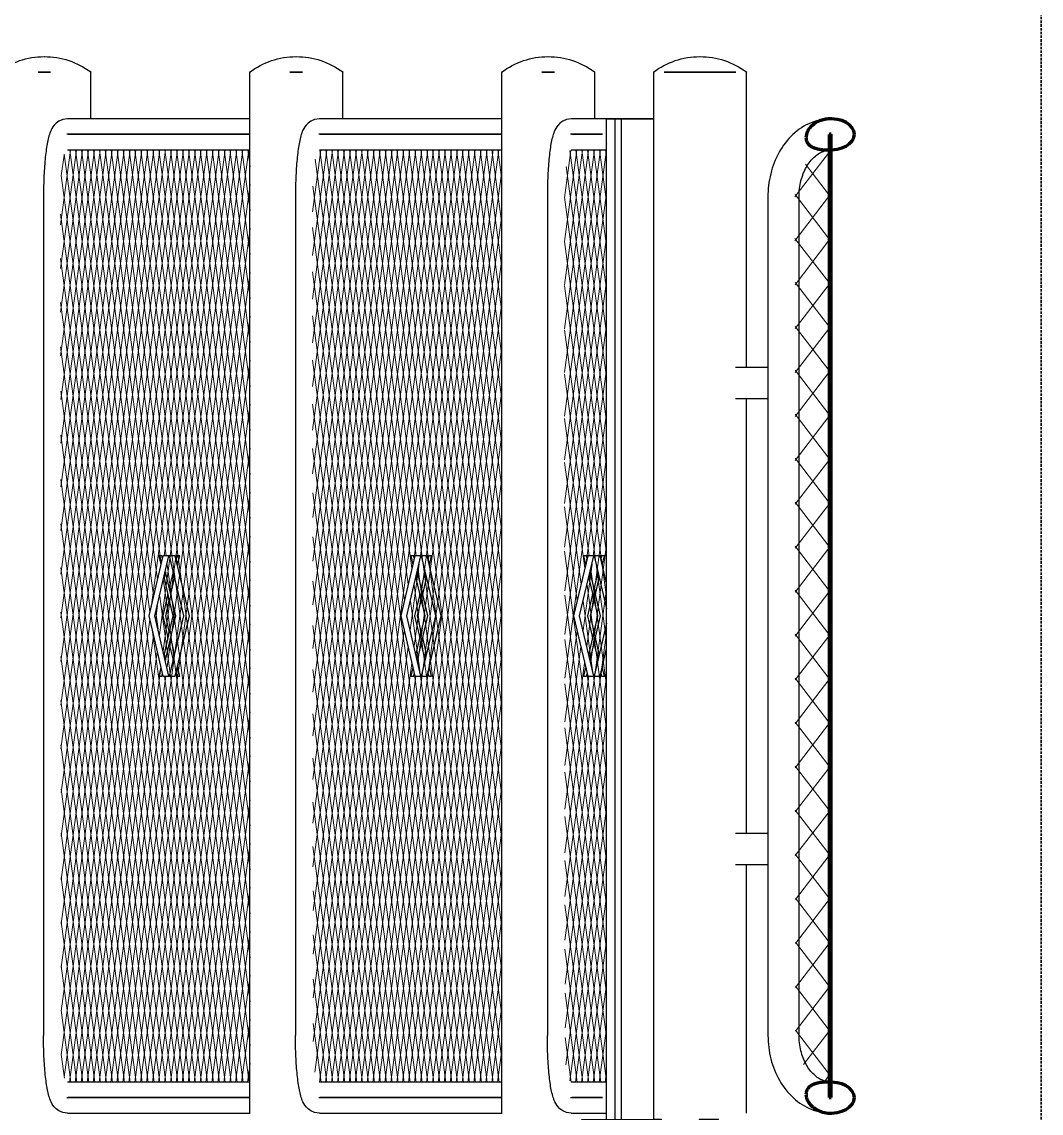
# Model space of a CAD drawing. Header units: millimetres. Extents: x -25371 to 2282244, y -90657 to 147824.
# Drawn here: x 2254110 to 2255750, y -3173 to -1417 of the extents above; entities that cross this region are included whole.
import ezdxf

# ---------------------------------------------------------------- set-up
doc = ezdxf.new("R2010")
doc.units = ezdxf.units.MM
doc.linetypes.add('DPA_Hidden 100', pattern=[6, 4, -2])
doc.layers.add('000 - EXISTING_BUILDING_MAIN_COLOR_251', color=7, linetype='Continuous')
for name, color, linetype, lineweight in [('A-DETL-HDLN', 7, 'DPA_Hidden 100', 35), ('A-GLAZ-CURT', 7, 'Continuous', 35), ('A-GLAZ-CWMG', 7, 'Continuous', 35)]:
    doc.layers.add(name, color=color, linetype=linetype, lineweight=lineweight)

# ---------------------------------------------------------------- blocks, each defined once
blk = doc.blocks.new('Rectangular Mullion - Mullion_H-Beam-5412692-VS01 - ELEVATION 1')
at = {"layer": '000 - EXISTING_BUILDING_MAIN_COLOR_251', "color": 7}
for p, q in [((41018.46424319009, 103000), (41031.97228306984, 103000)), ((41028.37258960036, 103000), (41018.46424319009, 103000)), ((41018.46424319009, 101389.9999999999), (41018.46424319009, 103000)), ((41034.45120754624, 103000), (41028.37258960036, 103000)), ((41031.97228306984, 103000), (41041.8806294801, 103000)), ((41031.97228306984, 103000), (41031.97228306984, 101389.9999999999)), ((41094.17857778593, 103000), (41034.45120754624, 103000)), ((41041.8806294801, 103000), (41035.80201153422, 103000)), ((41035.80201153422, 103000), (41094.17857778593, 103000)), ((41041.8806294801, 103000), (41041.8806294801, 101389.9999999999)), ((41018.46424319009, 101100), (41018.46424319009, 101379.9999999999)), ((41031.97228306984, 101379.9999999999), (41031.97228306984, 101100)), ((41041.8806294801, 101379.9999999999), (41041.8806294801, 101100)), ((41018.46424319009, 101000), (41028.37258960036, 101000)), ((41031.97228306984, 101000), (41018.46424319009, 101000)), ((41028.37258960036, 101000), (41034.45120754624, 101000)), ((41041.8806294801, 101000), (41031.97228306984, 101000)), ((41034.45120754624, 101000), (41113.71797882846, 101000)), ((41115.06878281644, 101000), (41035.80201153422, 101000)), ((41035.80201153422, 101000), (41041.8806294801, 101000)), ((41113.71797882846, 101000), (41107.63936088259, 101000)), ((41107.63936088259, 101000), (41117.54770729287, 101000)), ((41121.14740076233, 101000), (41115.06878281644, 101000)), ((41117.54770729287, 101000), (41131.05574717261, 101000)), ((41131.05574717261, 101000), (41121.14740076233, 101000))]:
    blk.add_line(p, q, dxfattribs=at)
blk = doc.blocks.new('DPA_CP_Fence Type D - Fence Post Left w MRTA Logo-5412694-VS01 - ELEVATION 1')
at = {"layer": '000 - EXISTING_BUILDING_MAIN_COLOR_251', "lineweight": 9}
h = blk.add_hatch(dxfattribs=at)
h.set_pattern_fill('FP_8', style=0, pattern_type=2)
h.set_pattern_definition([(82.307, (38694.13, 101400), (-4.776109695864754, 35.35557008694764), []), (97.69299999999998, (38694.13, 101400), (-4.776109695864759, -35.35557008694764), [])])
h.paths.add_polyline_path([(38529.3323164855, 101449.8683475025), (38824.10463977249, 101449.8683475025), (38824.10463977248, 102950.1316524977), (38528.62661025604, 102949.4656676418), (38526.87041369596, 102947.8928524444), (38523.97003372514, 102938.8717886464), (38520.42745969158, 102910.9796359089), (38519.18350290383, 102874.2230927703), (38520.33456021376, 101491.6103768709), (38522.68776855253, 101468.7422525361), (38525.25787724168, 101456.6369475453), (38528.62661034369, 101450.5343322498), (38529.1928118249, 101450.0000000001)])
h.paths.add_polyline_path([(38693.63498569786, 102102.999999941), (38683.92290578687, 102102.9999999589), (38661.35445440341, 102200.0000000001), (38683.9327304766, 102296.9999999411), (38694.13040302484, 102296.9999999411), (38671.3253491129, 102199.9999999828), (38694.13040301838, 102102.999999941)])
at = {"layer": '000 - EXISTING_BUILDING_MAIN_COLOR_251', "color": 7}
for p, q in [((38418.17604145724, 103075.0000000001), (38418.17604145724, 101400.0000000001)), ((38503.30707136702, 103075), (38483.0450115474, 103075)), ((38483.0450115474, 103075), (38503.30707136702, 103075)), ((38568.17604145723, 103000.2665858751), (38568.17604145723, 103075.0000000001)), ((38824.10463977248, 103000.0000000001), (38530.32315112653, 103000.0000000001)), ((38824.10463977247, 102975), (38529.33231648549, 102975)), ((38531.31398576754, 102975), (38824.10463977246, 102975)), ((38530.32315112653, 102950.0000000001), (38824.10463977248, 102950.0000000001)), ((38491.81511124679, 102875.0000000001), (38491.81511124679, 101525.0000000001)), ((38683.93273047897, 102296.9999999587), (38661.35445439936, 102200)), ((38670.82993179238, 102199.9999999827), (38693.6349857043, 102296.999999941)), ((38682.04582075765, 102297.0000000897), (38677.28116669304, 102297.0000000897)), ((38677.28116669304, 102297.0000000897), (38680.6062248534, 102282.7087828434)), ((38682.99039897839, 102292.9515883265), (38682.04582075765, 102297.0000000897)), ((38693.6349857043, 102296.999999941), (38683.93273047897, 102296.9999999587)), ((38703.83265823724, 102296.9999999587), (38694.13040301191, 102296.999999941)), ((38694.13040301191, 102296.999999941), (38716.93545692383, 102199.9999999827)), ((38726.41093431685, 102200), (38703.83265823724, 102296.9999999587)), ((38706.21498527907, 102297.0000000897), (38705.02706351469, 102291.9086309059)), ((38705.02706351469, 102291.9086309059), (38707.41106113088, 102281.6621250692)), ((38710.97963934368, 102297.0000000897), (38706.21498527907, 102297.0000000897)), ((38707.41106113088, 102281.6621250692), (38710.97963934368, 102297.0000000897)), ((38688.06511314968, 102271.2016344882), (38685.67371828486, 102261.0299724106)), ((38704.67792757316, 102199.9999999603), (38688.06511314968, 102271.2016344882)), ((38700.18711872419, 102271.2381042023), (38694.13040301836, 102245.2061264814)), ((38702.59895178972, 102260.9795094002), (38700.18711872419, 102271.2381042023)), ((38685.67371828486, 102261.0299724106), (38694.13375802347, 102224.7706943493)), ((38696.54223608525, 102234.9475316851), (38702.59895178972, 102260.9795094002)), ((38691.748075984, 102234.9956000362), (38683.58287846356, 102199.9999999603)), ((38694.12704801324, 102224.7706943493), (38691.748075984, 102234.9956000362)), ((38694.13040301836, 102245.2061264814), (38696.54223608525, 102234.9475316851)), ((38688.34753253024, 102199.9999999516), (38694.12704801324, 102224.7706943493)), ((38694.15413158941, 102224.6833743348), (38699.91327350646, 102199.9999999516)), ((38661.35445439936, 102200), (38683.92290578684, 102102.9999999587)), ((38693.63498569785, 102102.9999999409), (38670.82993179238, 102199.9999999827)), ((38683.58287846356, 102199.9999999603), (38691.74807598606, 102165.0043998358)), ((38699.91327350646, 102199.9999999516), (38685.67371830433, 102138.9700275065)), ((38688.06511316846, 102128.7983654319), (38704.67792757316, 102199.9999999603)), ((38694.12704801463, 102175.2293055198), (38688.34753253024, 102199.9999999516)), ((38716.93545692383, 102199.9999999827), (38694.13040301836, 102102.9999999409)), ((38703.84248292937, 102102.9999999587), (38726.41093431685, 102200)), ((38691.74807598606, 102165.0043998358), (38694.12704801463, 102175.2293055198)), ((38696.54223608525, 102165.0524683148), (38694.13040301836, 102154.7938735186)), ((38702.59895178972, 102139.0204905997), (38696.54223608525, 102165.0524683148)), ((38694.13040301836, 102154.7938735186), (38700.18711872419, 102128.7618957976)), ((38685.67371830433, 102138.9700275065), (38688.06511316846, 102128.7983654319)), ((38700.18711872419, 102128.7618957976), (38702.59895178972, 102139.0204905997)), ((38680.60203624559, 102117.2732143724), (38677.28116669304, 102102.9999999102)), ((38707.41106113088, 102118.3378749307), (38705.02706351469, 102108.091369094)), ((38710.97963934368, 102102.9999999102), (38707.41106113088, 102118.3378749307)), ((38677.28116669304, 102102.9999999102), (38682.04582075765, 102102.9999999102)), ((38682.04582075765, 102102.9999999102), (38682.98568501652, 102107.0282078848)), ((38683.92290578684, 102102.9999999587), (38693.63498569785, 102102.9999999409)), ((38694.13040301836, 102102.9999999409), (38703.84248292937, 102102.9999999587)), ((38705.02706351469, 102108.091369094), (38706.21498527907, 102102.9999999102)), ((38706.21498527907, 102102.9999999102), (38710.97963934368, 102102.9999999102)), ((38824.27437900699, 101450.0000000001), (38530.32315112654, 101450.0000000001)), ((38529.33231648549, 101425), (38824.20365432594, 101425)), ((38824.20365432594, 101425), (38531.31398576754, 101425)), ((38530.32315112654, 101400.0000000001), (38824.1329296449, 101400.0000000001))]:
    blk.add_line(p, q, dxfattribs=at)
at = {"layer": '000 - EXISTING_BUILDING_MAIN_COLOR_251', "color": 7, "flags": 128}
for points in [[(38418.17604145723, 103075.0000000001), (38422.23496687631, 103077.9192107302), (38426.40738288145, 103080.6737726781), (38430.68661449707, 103083.2592791322), (38435.06581586548, 103085.6715938337), (38439.53798119863, 103087.9068575938), (38444.09595598603, 103089.9614944673), (38448.73244844033, 103091.8322174735), (38453.44004116266, 103093.5160338545), (38458.21120300888, 103095.0102498635), (38463.03830113787, 103096.3124750735), (38467.91361322233, 103097.420626202), (38472.82933980293, 103098.3329304436), (38477.77761676577, 103099.0479283061), (38482.75052792331, 103099.5644759455), (38487.74011767849, 103099.8817469957), (38492.73840375213, 103099.9992338907), (38493.17604145722, 103100.0000000001)], [(38493.17604145724, 103100.0000000001), (38498.17470823057, 103099.9000133327), (38503.1653782034, 103099.6002132879), (38508.14006736836, 103099.1010794818), (38513.09081728403, 103098.4034104221), (38518.00970780663, 103097.5083222302), (38522.88886976064, 103096.4172468566), (38527.72049752776, 103095.131929789), (38532.49686153426, 103093.6544272604), (38537.21032061664, 103091.9871029598), (38541.85333424582, 103090.1326242505), (38546.41847459049, 103088.0939579026), (38550.89843839993, 103085.8743653475), (38555.28605868771, 103083.4773974598), (38559.57431619736, 103080.9068888768), (38563.75635063162, 103078.1669518638), (38567.82547162755, 103075.2619697356), (38568.17604145725, 103075.0000000001)], [(38530.32315112653, 103000.0000000001), (38522.6811690876, 102998.8900831022), (38516.48406087248, 102996.1788362549), (38512.05784324796, 102992.931236708), (38509.0004963011, 102989.7691900628), (38506.83543667024, 102986.8699259733), (38505.22524487573, 102984.2151387468), (38503.96241135222, 102981.7350517734), (38502.92337110769, 102979.360151886), (38502.03398324337, 102977.0341650335), (38501.24878185378, 102974.7145868035), (38500.5391683478, 102972.3701683824), (38499.88670827125, 102969.978215847), (38499.27926010214, 102967.5223952796), (38498.70868429392, 102964.9910936278), (38498.1694510972, 102962.3762298026), (38497.65777201778, 102959.6723983751), (38497.17104418472, 102956.8762508111), (38496.70748643202, 102953.9860445675), (38496.26589567299, 102951.0013108362), (38495.84548046398, 102947.922606604), (38495.44574514453, 102944.7513271213), (38495.06640776755, 102941.4895620493), (38494.70734101584, 102938.1399834983), (38494.3685290217, 102934.7057575764), (38494.05003536333, 102931.1904734302), (38493.75197903378, 102927.5980854178), (38493.47451617732, 102923.9328652208), (38493.21782605404, 102920.1993615376), (38492.98210014508, 102916.4023655971), (38492.76753362036, 102912.5468811711), (38492.57431860657, 102908.638098079), (38492.40263884448, 102904.6813684161), (38492.25266543376, 102900.682184911), (38492.12455344104, 102896.6461609491), (38492.01843920442, 102892.5790118966), (38491.93443821016, 102888.4865374355), (38491.87264344899, 102884.3746046741), (38491.83312418377, 102880.2491318388), (38491.81592507987, 102876.116072387), (38491.81511124679, 102875.0000000001)], [(38530.32315112643, 101400.0000000001), (38522.68116908759, 101401.109916898), (38516.48406087248, 101403.8211637452), (38512.05784324796, 101407.0687632922), (38509.0004963011, 101410.2308099374), (38506.83543667024, 101413.1300740269), (38505.22524487573, 101415.7848612534), (38503.96241135222, 101418.2649482268), (38502.92337110769, 101420.6398481142), (38502.03398324337, 101422.9658349666), (38501.24878185378, 101425.2854131967), (38500.5391683478, 101427.6298316177), (38499.88670827125, 101430.0217841531), (38499.27926010214, 101432.4776047206), (38498.70868429392, 101435.0089063724), (38498.1694510972, 101437.6237701976), (38497.65777201778, 101440.3276016251), (38497.17104418472, 101443.1237491891), (38496.70748643202, 101446.0139554326), (38496.26589567299, 101448.998689164), (38495.84548046398, 101452.0773933962), (38495.44574514453, 101455.2486728788), (38495.06640776755, 101458.5104379509), (38494.70734101584, 101461.8600165018), (38494.3685290217, 101465.2942424238), (38494.05003536333, 101468.80952657), (38493.75197903378, 101472.4019145824), (38493.47451617732, 101476.0671347793), (38493.21782605404, 101479.8006384626), (38492.98210014508, 101483.5976344031), (38492.76753362036, 101487.4531188291), (38492.57431860657, 101491.3619019212), (38492.40263884448, 101495.3186315841), (38492.25266543376, 101499.3178150891), (38492.12455344104, 101503.3538390511), (38492.01843920442, 101507.4209881036), (38491.93443821016, 101511.5134625646), (38491.87264344899, 101515.6253953261), (38491.83312418377, 101519.7508681613), (38491.81592507987, 101523.8839276132), (38491.81511124679, 101525.0000000001)]]:
    blk.add_lwpolyline(points, dxfattribs=at)
blk = doc.blocks.new('DPA_CP_Fence Type D - Fence Post Left w MRTA Logo-V4-VS01 - ELEVATION 1')
at = {"layer": '000 - EXISTING_BUILDING_MAIN_COLOR_251', "lineweight": 9}
h = blk.add_hatch(dxfattribs=at)
h.set_pattern_fill('FP_10', style=0, pattern_type=2)
h.set_pattern_definition([(82.307, (40720.336, 101400), (-4.776109695864754, 35.35557008694764), []), (97.69299999999998, (40720.336, 101400), (-4.776109695864759, -35.35557008694764), [])])
h.paths.add_polyline_path([(40555.53829844714, 101449.8683475025), (40850.31062173413, 101449.8683475025), (40850.31062173413, 102950.1316524977), (40554.83259221768, 102949.4656676418), (40553.0763956576, 102947.8928524444), (40550.1760156868, 102938.8717886464), (40546.6334416532, 102910.9796359089), (40545.38948486547, 102874.2230927703), (40546.5405421754, 101491.6103768709), (40548.89375051417, 101468.7422525361), (40551.46385920334, 101456.6369475453), (40554.83259230529, 101450.5343322498), (40555.39879378654, 101450.0000000001)])
h.paths.add_polyline_path([(40719.84096765952, 102102.999999941), (40710.12888774853, 102102.9999999587), (40687.56043636507, 102200.0000000001), (40710.13871243826, 102296.9999999411), (40720.33638498647, 102296.9999999411), (40697.53133107457, 102199.9999999828), (40720.33638498003, 102102.999999941)])
at = {"layer": '000 - EXISTING_BUILDING_MAIN_COLOR_251', "color": 7}
for p, q in [((40444.38202341888, 103075.0000000001), (40444.38202341888, 101400.0000000001)), ((40508.84100763965, 103075), (40529.51305332866, 103075)), ((40529.51305332866, 103075), (40509.25099350905, 103075)), ((40594.38202341888, 103000.2665858751), (40594.38202341888, 103075.0000000001)), ((40850.31062173413, 103000.0000000001), (40556.52913308817, 103000.0000000001)), ((40850.3106217341, 102975), (40555.53829844713, 102975)), ((40557.51996772919, 102975), (40850.31062173411, 102975)), ((40556.52913308817, 102950.0000000001), (40850.31062173413, 102950.0000000001)), ((40518.02109320843, 102875.0000000001), (40518.02109320843, 101525.0000000001)), ((40710.13871244062, 102296.9999999587), (40687.560436361, 102200)), ((40697.03591375403, 102199.9999999827), (40719.84096766594, 102296.999999941)), ((40708.2518027193, 102297.0000000897), (40703.48714865469, 102297.0000000897)), ((40703.48714865469, 102297.0000000897), (40706.81220681505, 102282.7087828434)), ((40709.19638094005, 102292.9515883265), (40708.2518027193, 102297.0000000897)), ((40719.84096766594, 102296.999999941), (40710.13871244062, 102296.9999999587)), ((40730.03864019888, 102296.9999999587), (40720.33638497355, 102296.999999941)), ((40720.33638497355, 102296.999999941), (40743.14143888547, 102199.9999999827)), ((40752.6169162785, 102200), (40730.03864019888, 102296.9999999587)), ((40732.42096724072, 102297.0000000897), (40731.23304547632, 102291.9086309059)), ((40731.23304547632, 102291.9086309059), (40733.61704309252, 102281.6621250692)), ((40737.18562130532, 102297.0000000897), (40732.42096724072, 102297.0000000897)), ((40733.61704309252, 102281.6621250692), (40737.18562130532, 102297.0000000897)), ((40714.27109511133, 102271.2016344882), (40711.87970024651, 102261.0299724106)), ((40730.8839095348, 102199.9999999603), (40714.27109511133, 102271.2016344882)), ((40726.39310068584, 102271.2381042023), (40720.33638498, 102245.2061264814)), ((40728.80493375136, 102260.9795094002), (40726.39310068584, 102271.2381042023)), ((40711.87970024651, 102261.0299724106), (40720.33973998512, 102224.7706943493)), ((40722.74821804689, 102234.9475316851), (40728.80493375136, 102260.9795094002)), ((40717.95405794564, 102234.9956000362), (40709.78886042521, 102199.9999999603)), ((40720.33302997489, 102224.7706943493), (40717.95405794564, 102234.9956000362)), ((40720.33638498, 102245.2061264814), (40722.74821804689, 102234.9475316851)), ((40714.55351449189, 102199.9999999516), (40720.33302997489, 102224.7706943493)), ((40720.36011355106, 102224.6833743348), (40726.11925546812, 102199.9999999516)), ((40687.560436361, 102200), (40710.12888774849, 102102.9999999587)), ((40719.8409676595, 102102.9999999409), (40697.03591375403, 102199.9999999827)), ((40709.78886042521, 102199.9999999603), (40717.9540579477, 102165.0043998358)), ((40726.11925546812, 102199.9999999516), (40711.87970026598, 102138.9700275065)), ((40714.2710951301, 102128.7983654319), (40730.8839095348, 102199.9999999603)), ((40720.33302997627, 102175.2293055198), (40714.55351449189, 102199.9999999516)), ((40743.14143888547, 102199.9999999827), (40720.33638498, 102102.9999999409)), ((40730.04846489101, 102102.9999999587), (40752.6169162785, 102200)), ((40717.9540579477, 102165.0043998358), (40720.33302997627, 102175.2293055198)), ((40722.74821804689, 102165.0524683148), (40720.33638498, 102154.7938735186)), ((40728.80493375136, 102139.0204905997), (40722.74821804689, 102165.0524683148)), ((40720.33638498, 102154.7938735186), (40726.39310068584, 102128.7618957976)), ((40711.87970026598, 102138.9700275065), (40714.2710951301, 102128.7983654319)), ((40726.39310068584, 102128.7618957976), (40728.80493375136, 102139.0204905997)), ((40706.80801820724, 102117.2732143724), (40703.48714865469, 102102.9999999102)), ((40733.61704309252, 102118.3378749307), (40731.23304547632, 102108.091369094)), ((40737.18562130532, 102102.9999999102), (40733.61704309252, 102118.3378749307)), ((40703.48714865469, 102102.9999999102), (40708.2518027193, 102102.9999999102)), ((40708.2518027193, 102102.9999999102), (40709.19166697817, 102107.0282078848)), ((40710.12888774849, 102102.9999999587), (40719.8409676595, 102102.9999999409)), ((40720.33638498, 102102.9999999409), (40730.04846489101, 102102.9999999587)), ((40731.23304547632, 102108.091369094), (40732.42096724072, 102102.9999999102)), ((40732.42096724072, 102102.9999999102), (40737.18562130532, 102102.9999999102)), ((40850.48036096864, 101450.0000000001), (40556.52913308817, 101450.0000000001)), ((40555.53829844713, 101425), (40850.40963628757, 101425)), ((40850.40963628758, 101425), (40557.51996772919, 101425)), ((40556.52913308817, 101400.0000000001), (40850.33891160654, 101400.0000000001))]:
    blk.add_line(p, q, dxfattribs=at)
at = {"layer": '000 - EXISTING_BUILDING_MAIN_COLOR_251', "color": 7, "flags": 128}
for points in [[(40444.38202341888, 103075.0000000001), (40448.44094883797, 103077.9192107302), (40452.61336484308, 103080.6737726781), (40456.89259645872, 103083.2592791322), (40461.27179782712, 103085.6715938337), (40465.74396316028, 103087.9068575938), (40470.30193794768, 103089.9614944673), (40474.93843040196, 103091.8322174735), (40479.64602312429, 103093.5160338545), (40484.41718497052, 103095.0102498635), (40489.24428309951, 103096.3124750735), (40494.11959518398, 103097.420626202), (40499.03532176457, 103098.3329304436), (40503.98359872741, 103099.0479283061), (40508.95650988494, 103099.5644759455), (40513.94609964014, 103099.8817469957), (40518.94438571378, 103099.9992338907), (40519.38202341888, 103100.0000000001)], [(40519.38202341889, 103100.0000000001), (40524.38069019222, 103099.9000133327), (40529.37136016504, 103099.6002132879), (40534.34604933001, 103099.1010794818), (40539.29679924566, 103098.4034104221), (40544.21568976827, 103097.5083222302), (40549.09485172228, 103096.4172468566), (40553.92647948939, 103095.131929789), (40558.70284349591, 103093.6544272604), (40563.41630257828, 103091.9871029598), (40568.05931620746, 103090.1326242505), (40572.62445655214, 103088.0939579026), (40577.10442036158, 103085.8743653475), (40581.49204064936, 103083.4773974598), (40585.780298159, 103080.9068888768), (40589.96233259327, 103078.1669518638), (40594.03145358918, 103075.2619697356), (40594.38202341889, 103075.0000000001)], [(40556.52913308819, 103000.0000000001), (40548.88715104925, 102998.8900831022), (40542.69004283412, 102996.1788362549), (40538.26382520961, 102992.931236708), (40535.20647826275, 102989.7691900628), (40533.04141863188, 102986.8699259733), (40531.43122683738, 102984.2151387468), (40530.16839331388, 102981.7350517734), (40529.12935306934, 102979.360151886), (40528.23996520502, 102977.0341650335), (40527.45476381543, 102974.7145868035), (40526.74515030944, 102972.3701683824), (40526.09269023289, 102969.978215847), (40525.48524206378, 102967.5223952796), (40524.91466625558, 102964.9910936278), (40524.37543305883, 102962.3762298026), (40523.86375397941, 102959.6723983751), (40523.37702614637, 102956.8762508111), (40522.91346839367, 102953.9860445675), (40522.47187763462, 102951.0013108362), (40522.05146242562, 102947.922606604), (40521.65172710618, 102944.7513271213), (40521.2723897292, 102941.4895620493), (40520.91332297749, 102938.1399834983), (40520.57451098334, 102934.7057575764), (40520.25601732497, 102931.1904734302), (40519.95796099542, 102927.5980854178), (40519.68049813895, 102923.9328652208), (40519.42380801569, 102920.1993615376), (40519.18808210672, 102916.4023655971), (40518.97351558201, 102912.5468811711), (40518.78030056821, 102908.638098079), (40518.60862080611, 102904.6813684161), (40518.45864739542, 102900.682184911), (40518.3305354027, 102896.6461609491), (40518.22442116606, 102892.5790118966), (40518.1404201718, 102888.4865374355), (40518.07862541064, 102884.3746046741), (40518.03910614542, 102880.2491318388), (40518.02190704152, 102876.116072387), (40518.02109320843, 102875.0000000001)], [(40556.52913308807, 101400.0000000001), (40548.88715104924, 101401.109916898), (40542.69004283412, 101403.8211637452), (40538.26382520961, 101407.0687632922), (40535.20647826275, 101410.2308099374), (40533.04141863188, 101413.1300740269), (40531.43122683738, 101415.7848612534), (40530.16839331388, 101418.2649482268), (40529.12935306934, 101420.6398481142), (40528.23996520502, 101422.9658349666), (40527.45476381543, 101425.2854131967), (40526.74515030944, 101427.6298316177), (40526.09269023289, 101430.0217841531), (40525.48524206378, 101432.4776047206), (40524.91466625558, 101435.0089063724), (40524.37543305883, 101437.6237701976), (40523.86375397941, 101440.3276016251), (40523.37702614637, 101443.1237491891), (40522.91346839367, 101446.0139554326), (40522.47187763462, 101448.998689164), (40522.05146242562, 101452.0773933962), (40521.65172710618, 101455.2486728788), (40521.2723897292, 101458.5104379509), (40520.91332297749, 101461.8600165018), (40520.57451098334, 101465.2942424238), (40520.25601732497, 101468.80952657), (40519.95796099542, 101472.4019145824), (40519.68049813895, 101476.0671347793), (40519.42380801569, 101479.8006384626), (40519.18808210672, 101483.5976344031), (40518.97351558201, 101487.4531188291), (40518.78030056821, 101491.3619019212), (40518.60862080611, 101495.3186315841), (40518.45864739542, 101499.3178150891), (40518.3305354027, 101503.3538390511), (40518.22442116606, 101507.4209881036), (40518.1404201718, 101511.5134625646), (40518.07862541064, 101515.6253953261), (40518.03910614542, 101519.7508681613), (40518.02190704152, 101523.8839276132), (40518.02109320843, 101525.0000000001)]]:
    blk.add_lwpolyline(points, dxfattribs=at)
blk = doc.blocks.new('DPA_CP_Fence Type D - Fence Post Left w MRTA Logo-5412695-VS01 - ELEVATION 1')
at = {"layer": '000 - EXISTING_BUILDING_MAIN_COLOR_251', "lineweight": 9}
h = blk.add_hatch(dxfattribs=at)
h.set_pattern_fill('FP_11', style=0, pattern_type=2)
h.set_pattern_definition([(82.307, (40998.363, 101400), (-4.776109695864754, 35.35557008694764), []), (97.69299999999998, (40998.363, 101400), (-4.776109695864759, -35.35557008694764), [])])
h.paths.add_polyline_path([(41018.4642431901, 101449.8683475025), (41018.4642431901, 102950.1316524977), (40959.60206607527, 102949.0781272587), (40958.31759204995, 102947.8928524444), (40955.41721207912, 102938.8717886464), (40951.87463804556, 102910.9796359089), (40950.63068125781, 102874.2230927703), (40951.78173856773, 101491.6103768708), (40954.1349469065, 101468.742252536), (40956.70505559567, 101456.6369475453), (40960.0737886977, 101450.5343322497), (40960.8844397779, 101449.8683475025), (41013.89459350525, 101449.8683475025)])
h.paths.add_polyline_path([(40998.36307185828, 102102.999999941), (40988.15557462675, 102102.9999999588), (40965.58712323927, 102200.0000000001), (40988.16539931649, 102296.9999999411), (40998.36307186473, 102296.9999999411), (40975.5580179528, 102199.9999999828), (40997.86765453775, 102105.1072293433)])
h.paths.add_polyline_path([(41018.4642431901, 102958.5818337454), (41017.34730369257, 102960.5007187911), (41017.94559191683, 102959.2640055943)])
at = {"layer": '000 - EXISTING_BUILDING_MAIN_COLOR_251', "color": 7}
for p, q in [((40849.62321981122, 103075.0000000001), (40849.62321981122, 101400.0000000001)), ((40934.75424972099, 103075), (40914.49218990138, 103075)), ((40914.49218990138, 103075), (40934.75424972099, 103075)), ((40999.62321981121, 103000.2665858751), (40999.62321981121, 103075.0000000001)), ((41036.93748351809, 103000.0000000001), (40961.77032948052, 103000.0000000001)), ((41012.16661749236, 102975), (40960.77949483946, 102975)), ((40962.76116412152, 102975), (41012.16661749237, 102975)), ((40961.77032948052, 102950.0000000001), (41018.4642431901, 102950.0000000001)), ((40923.26228960078, 102875.0000000001), (40923.26228960078, 101525.0000000001)), ((40988.16539931885, 102296.9999999587), (40965.58712323923, 102200)), ((40975.06260063226, 102199.9999999827), (40997.86765454417, 102296.999999941)), ((40986.27848959753, 102297.0000000897), (40981.51383553293, 102297.0000000897)), ((40981.51383553293, 102297.0000000897), (40984.83889369328, 102282.7087828434)), ((40987.22306781828, 102292.9515883265), (40986.27848959753, 102297.0000000897)), ((40997.86765454417, 102296.999999941), (40988.16539931885, 102296.9999999587)), ((41008.06532707711, 102296.9999999587), (40998.36307185179, 102296.999999941)), ((40998.36307185179, 102296.999999941), (41018.46424319009, 102211.5008107477)), ((41018.46424319008, 102252.3245402836), (41008.06532707711, 102296.9999999587)), ((41010.44765411894, 102297.0000000897), (41009.25973235456, 102291.9086309059)), ((41009.25973235456, 102291.9086309059), (41011.64372997075, 102281.6621250692)), ((41015.21230818355, 102297.0000000897), (41010.44765411894, 102297.0000000897)), ((41011.64372997075, 102281.6621250692), (41015.21230818355, 102297.0000000897)), ((40992.29778198956, 102271.2016344882), (40989.90638712474, 102261.0299724106)), ((41008.91059641304, 102199.9999999603), (40992.29778198956, 102271.2016344882)), ((41004.41978756407, 102271.2381042023), (40998.36307185824, 102245.2061264814)), ((41006.83162062959, 102260.9795094002), (41004.41978756407, 102271.2381042023)), ((40989.90638712474, 102261.0299724106), (40998.36642686335, 102224.7706943493)), ((41000.77490492513, 102234.9475316851), (41006.83162062959, 102260.9795094002)), ((40995.98074482388, 102234.9956000362), (40987.81554730344, 102199.9999999603)), ((40998.35971685313, 102224.7706943493), (40995.98074482388, 102234.9956000362)), ((40998.36307185824, 102245.2061264814), (41000.77490492513, 102234.9475316851)), ((40992.58020137012, 102199.9999999516), (40998.35971685313, 102224.7706943493)), ((40998.3868004293, 102224.6833743348), (41004.14594234635, 102199.9999999516)), ((40965.58712323923, 102200), (40988.15557462673, 102102.9999999587)), ((40997.86765453772, 102102.9999999409), (40975.06260063226, 102199.9999999827)), ((40987.81554730344, 102199.9999999603), (40995.98074482593, 102165.0043998358)), ((41004.14594234635, 102199.9999999516), (40989.90638714421, 102138.9700275065)), ((40992.29778200833, 102128.7983654319), (41008.91059641304, 102199.9999999603)), ((40998.3597168545, 102175.2293055198), (40992.58020137012, 102199.9999999516)), ((41018.46424319008, 102188.4991892044), (40998.36307185824, 102102.9999999409)), ((40995.98074482593, 102165.0043998358), (40998.3597168545, 102175.2293055198)), ((41000.77490492513, 102165.0524683148), (40998.36307185824, 102154.7938735186)), ((41006.83162062959, 102139.0204905997), (41000.77490492513, 102165.0524683148)), ((40998.36307185824, 102154.7938735186), (41004.41978756407, 102128.7618957976)), ((41008.07515176924, 102102.9999999587), (41018.46424319009, 102147.6526813035)), ((40989.90638714421, 102138.9700275065), (40992.29778200833, 102128.7983654319)), ((41004.41978756407, 102128.7618957976), (41006.83162062959, 102139.0204905997)), ((40984.83470508547, 102117.2732143724), (40981.51383553293, 102102.9999999102)), ((41011.64372997075, 102118.3378749307), (41009.25973235456, 102108.091369094)), ((41015.21230818355, 102102.9999999102), (41011.64372997075, 102118.3378749307)), ((40981.51383553293, 102102.9999999102), (40986.27848959753, 102102.9999999102)), ((40986.27848959753, 102102.9999999102), (40987.2183538564, 102107.0282078848)), ((40988.15557462673, 102102.9999999587), (40997.86765453772, 102102.9999999409)), ((40998.36307185824, 102102.9999999409), (41008.07515176924, 102102.9999999587)), ((41009.25973235456, 102108.091369094), (41010.44765411894, 102102.9999999102)), ((41010.44765411894, 102102.9999999102), (41015.21230818355, 102102.9999999102)), ((41018.4642431901, 101450.0000000001), (40961.77032948052, 101450.0000000001)), ((40960.77949483946, 101425), (41012.16661749236, 101425)), ((41012.16661749237, 101425), (40962.76116412152, 101425)), ((40961.77032948052, 101400.0000000001), (41018.4642431901, 101400.0000000001))]:
    blk.add_line(p, q, dxfattribs=at)
at = {"layer": '000 - EXISTING_BUILDING_MAIN_COLOR_251', "color": 7, "flags": 128}
for points in [[(40849.62321981121, 103075.0000000001), (40853.6821452303, 103077.9192107302), (40857.85456123543, 103080.6737726781), (40862.13379285106, 103083.2592791322), (40866.51299421946, 103085.6715938337), (40870.98515955262, 103087.9068575938), (40875.54313434001, 103089.9614944673), (40880.17962679431, 103091.8322174735), (40884.88721951663, 103093.5160338545), (40889.65838136287, 103095.0102498635), (40894.48547949185, 103096.3124750735), (40899.36079157631, 103097.420626202), (40904.27651815691, 103098.3329304436), (40909.22479511976, 103099.0479283061), (40914.19770627729, 103099.5644759455), (40919.18729603248, 103099.8817469957), (40924.18558210612, 103099.9992338907), (40924.62321981121, 103100.0000000001)], [(40924.62321981123, 103100.0000000001), (40929.62188658455, 103099.9000133327), (40934.61255655737, 103099.6002132879), (40939.58724572235, 103099.1010794818), (40944.53799563802, 103098.4034104221), (40949.45688616062, 103097.5083222302), (40954.33604811462, 103096.4172468566), (40959.16767588175, 103095.131929789), (40963.94403988825, 103093.6544272604), (40968.65749897063, 103091.9871029598), (40973.30051259981, 103090.1326242505), (40977.86565294448, 103088.0939579026), (40982.34561675391, 103085.8743653475), (40986.7332370417, 103083.4773974598), (40991.02149455134, 103080.9068888768), (40995.2035289856, 103078.1669518638), (40999.27264998153, 103075.2619697356), (40999.62321981122, 103075.0000000001)], [(40961.77032948053, 103000.0000000001), (40954.12834744158, 102998.8900831022), (40947.93123922648, 102996.1788362549), (40943.50502160195, 102992.931236708), (40940.44767465508, 102989.7691900628), (40938.28261502422, 102986.8699259733), (40936.67242322973, 102984.2151387468), (40935.40958970621, 102981.7350517734), (40934.37054946168, 102979.360151886), (40933.48116159736, 102977.0341650335), (40932.69596020776, 102974.7145868035), (40931.98634670179, 102972.3701683824), (40931.33388662524, 102969.978215847), (40930.72643845612, 102967.5223952796), (40930.15586264792, 102964.9910936278), (40929.61662945119, 102962.3762298026), (40929.10495037176, 102959.6723983751), (40928.6182225387, 102956.8762508111), (40928.154664786, 102953.9860445675), (40927.71307402698, 102951.0013108362), (40927.29265881795, 102947.922606604), (40926.89292349853, 102944.7513271213), (40926.51358612153, 102941.4895620493), (40926.15451936983, 102938.1399834983), (40925.81570737569, 102934.7057575764), (40925.49721371732, 102931.1904734302), (40925.19915738777, 102927.5980854178), (40924.92169453131, 102923.9328652208), (40924.66500440802, 102920.1993615376), (40924.42927849905, 102916.4023655971), (40924.21471197435, 102912.5468811711), (40924.02149696056, 102908.638098079), (40923.84981719846, 102904.6813684161), (40923.69984378775, 102900.682184911), (40923.57173179503, 102896.6461609491), (40923.4656175584, 102892.5790118966), (40923.38161656415, 102888.4865374355), (40923.31982180298, 102884.3746046741), (40923.28030253777, 102880.2491318388), (40923.26310343386, 102876.116072387), (40923.26228960078, 102875.0000000001)], [(41018.01849991136, 102960.5290765427), (41018.09009341958, 102960.349241696), (41018.27047496977, 102959.842720507), (41018.5224496927, 102959.0503038487)], [(40961.77032948037, 101400.0000000001), (40954.12834744158, 101401.109916898), (40947.93123922648, 101403.8211637452), (40943.50502160194, 101407.0687632922), (40940.44767465508, 101410.2308099374), (40938.28261502422, 101413.1300740269), (40936.67242322973, 101415.7848612534), (40935.40958970621, 101418.2649482268), (40934.37054946168, 101420.6398481142), (40933.48116159736, 101422.9658349666), (40932.69596020776, 101425.2854131967), (40931.98634670179, 101427.6298316177), (40931.33388662524, 101430.0217841531), (40930.72643845612, 101432.4776047206), (40930.15586264792, 101435.0089063724), (40929.61662945119, 101437.6237701976), (40929.10495037176, 101440.3276016251), (40928.6182225387, 101443.1237491891), (40928.154664786, 101446.0139554326), (40927.71307402698, 101448.998689164), (40927.29265881795, 101452.0773933962), (40926.89292349853, 101455.2486728788), (40926.51358612153, 101458.5104379509), (40926.15451936983, 101461.8600165018), (40925.81570737569, 101465.2942424238), (40925.49721371732, 101468.80952657), (40925.19915738777, 101472.4019145824), (40924.92169453131, 101476.0671347793), (40924.66500440802, 101479.8006384626), (40924.42927849905, 101483.5976344031), (40924.21471197435, 101487.4531188291), (40924.02149696056, 101491.3619019212), (40923.84981719846, 101495.3186315841), (40923.69984378775, 101499.3178150891), (40923.57173179503, 101503.3538390511), (40923.4656175584, 101507.4209881036), (40923.38161656415, 101511.5134625646), (40923.31982180298, 101515.6253953261), (40923.28030253777, 101519.7508681613), (40923.26310343386, 101523.8839276132), (40923.26228960078, 101525.0000000001)], [(41018.01849991136, 101439.4709234575), (41018.09009341958, 101439.6507583041), (41018.27047496977, 101440.1572794932), (41018.5224496927, 101440.9496961515)]]:
    blk.add_lwpolyline(points, dxfattribs=at)
blk = doc.blocks.new('DPA_CP_Fence Type D - Fence Post Left w MRTA Logo-V18-VS01 - ELEVATION 1')
at = {"layer": '000 - EXISTING_BUILDING_MAIN_COLOR_251', "lineweight": 9}
h = blk.add_hatch(dxfattribs=at)
h.set_pattern_fill('FP_22', style=0, pattern_type=2)
h.set_pattern_definition([(52.49700000000001, (42296.33, 101400), (-27.13219750483705, 35.35535545795735), []), (127.503, (42296.33, 101400), (-27.13219750483706, -35.35535545795734), [])])
h.paths.add_polyline_path([(41376.7397743534, 101449.9435186726), (41375.719368469, 102949.8537398951), (41361.17914931431, 102946.6169161926), (41357.97490576317, 102944.7149101284), (41347.45311057284, 102937.1968600476), (41335.93191451666, 102924.3486045628), (41327.16752647456, 102905.9342371664), (41322.95579707281, 102889.24362607), (41321.61880243834, 102874.5333266252), (41322.36099121373, 101517.1864403069), (41324.61499994196, 101501.9640177191), (41328.96996489662, 101488.5972112888), (41341.34518612134, 101469.0919016748), (41351.49104380053, 101459.275406185), (41365.02528162919, 101452.7145593407), (41376.72606405917, 101449.9435186726)])
at = {"layer": '000 - EXISTING_BUILDING_MAIN_COLOR_251', "color": 7}
for p, q in [((41093.87911313941, 103075.0000000001), (41093.87911313941, 101390.0000000001)), ((41226.43481741726, 103075), (41111.32340886151, 103075)), ((41111.32340886151, 103075), (41226.43481741726, 103075)), ((41243.87911313941, 102600.0000000001), (41243.87911313941, 103075.0000000001)), ((41278.17575645444, 102875.0000000001), (41278.17575645444, 101525.0000000001)), ((41328.17575645445, 101525.0000000001), (41328.17575645445, 102875.0000000001)), ((41278.27557800327, 102600), (41225.95853463862, 102600)), ((41225.95853463862, 102550), (41278.27557800327, 102550)), ((41243.87911313941, 101850.0000000001), (41243.87911313941, 102550.0000000001)), ((41278.27557800327, 101850), (41225.95853463863, 101850)), ((41225.95853463863, 101800), (41278.27557800327, 101800)), ((41243.87911313941, 101400.0000000001), (41243.87911313941, 101800.0000000001)), ((40978.72259475532, 101390), (41107.23892383512, 101390)), ((40978.72259475532, 101380), (40978.72259475532, 101390)), ((41107.23892383512, 101380), (40978.72259475532, 101380)), ((41102.42708288649, 101390), (41094.17857778594, 101390)), ((41106.34996678734, 101390), (41102.7496446106, 101390)), ((41198.61362039296, 101390), (41167.74273650728, 101390)), ((41167.74273650728, 101390), (41167.74273650728, 101380)), ((41167.74273650728, 101380), (41198.61362039296, 101380)), ((41198.61362039296, 101380), (41198.61362039296, 101390))]:
    blk.add_line(p, q, dxfattribs=at)
at = {"layer": '000 - EXISTING_BUILDING_MAIN_COLOR_251', "color": 7, "lineweight": 70}
for p, q in [((41376.73977435339, 102974.9453925432), (41376.73977435339, 101425.0546074567)), ((41379.85913312721, 101425.0041450603), (41379.85913312721, 102974.9958549396))]:
    blk.add_line(p, q, dxfattribs=at)
at = {"layer": '000 - EXISTING_BUILDING_MAIN_COLOR_251', "color": 7, "flags": 128}
for points in [[(41093.87911313939, 103075.0000000001), (41097.93803855848, 103077.9192107302), (41102.1104545636, 103080.6737726781), (41106.38968617925, 103083.2592791322), (41110.76888754766, 103085.6715938337), (41115.24105288081, 103087.9068575938), (41119.79902766821, 103089.9614944673), (41124.4355201225, 103091.8322174735), (41129.14311284482, 103093.5160338545), (41133.91427469107, 103095.0102498635), (41138.74137282004, 103096.3124750735), (41143.6166849045, 103097.420626202), (41148.53241148508, 103098.3329304436), (41153.48068844793, 103099.0479283061), (41158.45359960548, 103099.5644759455), (41163.44318936066, 103099.8817469957), (41168.44147543431, 103099.9992338907), (41168.8791131394, 103100.0000000001)], [(41168.87911313942, 103100.0000000001), (41173.87777991274, 103099.9000133327), (41178.86844988558, 103099.6002132879), (41183.84313905053, 103099.1010794818), (41188.79388896619, 103098.4034104221), (41193.7127794888, 103097.5083222302), (41198.59194144281, 103096.4172468566), (41203.42356920994, 103095.131929789), (41208.19993321643, 103093.6544272604), (41212.91339229881, 103091.9871029598), (41217.556405928, 103090.1326242505), (41222.12154627268, 103088.0939579026), (41226.6015100821, 103085.8743653475), (41230.98913036989, 103083.4773974598), (41235.27738787953, 103080.9068888768), (41239.45942231379, 103078.1669518638), (41243.52854330972, 103075.2619697356), (41243.87911313942, 103075.0000000001)], [(41377.60629862569, 102999.9681812812), (41373.24004725448, 102999.7340145307), (41368.89105210739, 102999.2732272836), (41364.57034669608, 102998.5878948895), (41360.28859854318, 102997.6810421996), (41356.05599000997, 102996.5565620901), (41351.88212162294, 102995.2191160532), (41347.77594070934, 102993.6740231427), (41343.74569618409, 102991.9271437256), (41339.79891852378, 102989.9847640765), (41335.94242248509, 102987.8534869814), (41332.18232907665, 102985.5401323599), (41328.52410270402, 102983.0516506362), (41324.97259924148, 102980.3950503381), (41321.53212096979, 102977.577340296), (41318.20647475665, 102974.6054859167), (41314.99903044797, 102971.4863783484), (41311.91277709429, 102968.2268149326), (41308.95037528629, 102964.8334891212), (41306.11420446798, 102961.3129879979), (41303.40640460437, 102957.671795615), (41300.82891199281, 102953.9163005264), (41298.38348931895, 102950.0528061032), (41296.07175028223, 102946.0875424523), (41293.89517926046, 102942.0266789837), (41291.85514656591, 102937.876336887), (41289.95291987899, 102933.6426009672), (41288.18967244402, 102929.3315304545), (41286.56648858466, 102924.9491685341), (41285.08436705562, 102920.5015504572), (41283.74422269563, 102915.9947101767), (41282.54688679372, 102911.434685517), (41281.49310652534, 102906.827521939), (41280.58354376435, 102902.1792749945), (41279.81877352738, 102897.4960115901), (41279.19928226434, 102892.7838101976), (41278.72546616808, 102888.0487601572), (41278.39762964211, 102883.2969602281), (41278.21598403273, 102878.5345165438), (41278.17575645444, 102875.0000000001)], [(41328.17575645445, 102875.0000000001), (41328.22535843699, 102878.2314763569), (41328.37401529474, 102881.4562707125), (41328.62127985679, 102884.6677186718), (41328.96640717872, 102887.8591911787), (41329.40835509164, 102891.0241125024), (41329.94578504995, 102894.1559786037), (41330.57706335934, 102897.2483760082), (41331.30026289576, 102900.2950013092), (41332.11316545648, 102903.2896814214), (41333.01326492045, 102906.226394699), (41333.99777143458, 102909.0992930195), (41335.06361688678, 102911.9027249165), (41336.20746197487, 102914.6312598186), (41337.42570523204, 102917.2797134125), (41338.71449442364, 102919.8431740964), (41340.06974078198, 102922.317030418), (41341.48713659438, 102924.6969993039), (41342.96217669723, 102926.9791547668), (41344.4901844493, 102929.1599566387), (41346.06634274949, 102931.2362787088), (41347.68573061992, 102933.2054354466), (41349.34336577552, 102935.0652062751), (41351.03425343787, 102936.8138561313), (41352.75344140407, 102938.4501508194), (41354.49608104394, 102939.973365469), (41356.25749346009, 102941.3832842596), (41358.03323951322, 102942.6801895276), (41359.81919180107, 102943.8648384543), (41361.61160602248, 102944.9384258012), (41363.40718851055, 102945.9025316394), (41365.2031561574, 102946.7590537431), (41366.99728457029, 102947.5101252729), (41368.78794019605, 102948.1580195302), (41370.5740924184, 102948.7050448344), (41372.35530234118, 102949.1534338387), (41374.13168613354, 102949.5052327039), (41375.90385239031, 102949.7621963146), (41377.67281482614, 102949.9256959997), (41378.97606663565, 102949.9869462009)], [(41278.17575645444, 101525.0000000001), (41278.24892360382, 101520.2336095195), (41278.46837773747, 101515.4733319186), (41278.83397712716, 101510.725277214), (41279.34548626577, 101505.9955498559), (41280.00257688661, 101501.2902463433), (41280.80482930806, 101496.6154533182), (41281.75173401838, 101491.9772462954), (41282.84269338548, 101487.3816891859), (41284.07702334483, 101482.8348347663), (41285.45395488219, 101478.3427262372), (41286.97263508677, 101473.9114000063), (41288.63212750586, 101469.5468898082), (41290.43141148249, 101465.2552322498), (41292.36938010476, 101461.0424738283), (41294.44483634159, 101456.9146794173), (41296.65648688568, 101452.8779421455), (41299.00293317559, 101448.9383945002), (41301.48265903039, 101445.1022203724), (41304.0940143095, 101441.3756676166), (41306.83519401612, 101437.7650605289), (41309.70421230838, 101434.2768114524), (41312.69887097889, 101430.9174304953), (41315.81672212844, 101427.693532124), (41319.05502500357, 101424.6118371592), (41322.41069730673, 101421.6791685074), (41325.88026172377, 101418.902438811), (41329.45978894691, 101416.2886281506), (41333.14483908358, 101413.844750019), (41336.93040399814, 101411.5778040469), (41340.81085378076, 101409.494714446), (41344.77989109859, 101407.6022538532), (41348.83051756612, 101405.906953215), (41352.95501637561, 101404.4149995066), (41357.14495515802, 101403.1321243473), (41361.39121233879, 101402.063487841), (41365.6840290871, 101401.2135630656), (41370.01308738205, 101400.586027407), (41374.3676128512, 101400.1836672045), (41377.60630267816, 101400.0318186073)], [(41378.96229086276, 101450.013438974), (41377.1948515194, 101450.109346167), (41375.42514196609, 101450.298001874), (41373.65192043391, 101450.5804498135), (41371.87427282086, 101450.958173147), (41370.09171602721, 101451.4330152401), (41368.30427883576, 101452.0070833718), (41366.51255757555, 101452.6826416821), (41364.71774577359, 101453.4619997975), (41362.92163880289, 101454.3474031581), (41361.12661600905, 101455.34093019), (41359.33560383932, 101456.4444003083), (41357.55202408266, 101457.6592954521), (41355.77973148978, 101458.9866966061), (41354.02294485275, 101460.4272356542), (41352.28617518378, 101461.9810620146), (41350.5741540388, 101463.6478228507), (41348.89176437539, 101465.426655233), (41347.24397568422, 101467.3161884105), (41345.63578453915, 101469.3145543087), (41344.07216120289, 101471.4194044507), (41342.55800251418, 101473.627931658), (41341.0980909702, 101475.9368951021), (41339.69705969471, 101478.3426475023), (41338.35936283795, 101480.8411634965), (41337.08925087105, 101483.4280684213), (41335.89075020391, 101486.0986669287), (41334.76764655682, 101488.847971026), (41333.72347154179, 101491.6707272636), (41332.76149195078, 101494.5614429002), (41331.88470129774, 101497.5144109631), (41331.09581321447, 101500.5237341843), (41330.39725635391, 101503.5833478428), (41329.79117050496, 101506.6870415784), (41329.27940367047, 101509.8284802654), (41328.86350990308, 101513.0012240517), (41328.54474773146, 101516.1987476797), (41328.32407904477, 101519.4144592097), (41328.20216833268, 101522.6417182711), (41328.17575645445, 101525.0000000001)]]:
    blk.add_lwpolyline(points, dxfattribs=at)
at = {"layer": '000 - EXISTING_BUILDING_MAIN_COLOR_251', "color": 7, "lineweight": 70, "flags": 128}
for points in [[(41417.29143841309, 102975), (41416.39926743642, 102980.317320052), (41413.76358182303, 102985.3913101651), (41409.50499519272, 102989.9897756074), (41403.81838797672, 102993.902282494), (41396.96398934552, 102996.949787613), (41389.25546866335, 102998.9928317579), (41381.04558142515, 102999.9379216272)], [(41379.85913312722, 102974.9958549396), (41378.29925692664, 102974.9777885884), (41376.7397743534, 102974.9453925432)], [(41381.04558142515, 102950.0620783727), (41389.25546866335, 102951.0071682421), (41396.96398934552, 102953.050212387), (41403.81838797672, 102956.0977175059), (41409.50499519272, 102960.0102243925), (41413.76358182303, 102964.6086898348), (41416.39926743642, 102969.6826799479), (41417.29143841309, 102975)], [(41417.29143841309, 101425), (41416.39926743643, 101430.317320052), (41413.76358182303, 101435.3913101651), (41409.50499519272, 101439.9897756074), (41403.81838797672, 101443.902282494), (41396.96398934552, 101446.949787613), (41389.25546866335, 101448.9928317579), (41381.04558142515, 101449.9379216272)], [(41376.7397743534, 101425.0546074567), (41378.29925692664, 101425.0222114115), (41379.85913312722, 101425.0041450603)], [(41381.04558142515, 101400.0620783727), (41389.25546866334, 101401.0071682421), (41396.96398934552, 101403.0502123869), (41403.81838797672, 101406.0977175059), (41409.50499519271, 101410.0102243925), (41413.76358182303, 101414.6086898348), (41416.39926743642, 101419.6826799479), (41417.29143841309, 101425)]]:
    blk.add_lwpolyline(points, dxfattribs=at)
at = {"layer": '000 - EXISTING_BUILDING_MAIN_COLOR_251', "color": 7, "lineweight": 70}
for points, knots in [([(41381.04558142513, 102999.9379216272), (41378.31565526382, 103000.0590810811), (41372.92774670586, 102999.8399767664), (41364.94547835046, 102998.1201272537), (41358.66717548674, 102995.5449002237), (41353.98520379335, 102992.807670796), (41350.9728386208, 102990.6218331279), (41348.43191088143, 102988.3929975489), (41346.64353523168, 102986.5666455367), (41345.50006280431, 102985.2137205633), (41344.88468005273, 102984.4208210024), (41343.97730711946, 102983.2052727205), (41342.68661273021, 102981.2884427636), (41341.48777725796, 102979.0309920148), (41340.74855985, 102977.1761551906), (41340.12950539684, 102975.2794401614), (41339.57132484606, 102972.8266266939), (41339.35685626737, 102970.7777198437), (41339.30746906751, 102969.7315419898)], [0, 0, 0, 0, 0.1428571428571428, 0.2857142857142857, 0.4285714285714285, 0.5, 0.5714285714285714, 0.625, 0.6785714285714286, 0.7053571428571429, 0.71875, 0.7321428571428572, 0.7857142857142857, 0.8392857142857142, 0.8660714285714285, 0.8928571428571428, 0.9464285714285714, 1, 1, 1, 1]), ([(41339.30746906751, 102969.7315419898), (41339.32339325378, 102968.4193381539), (41339.5375169625, 102966.5448305701), (41340.20998934312, 102964.2301871728), (41340.89483219243, 102962.5923472332), (41341.8121575547, 102961.029479564), (41342.95281063132, 102959.5457982888), (41344.02503163092, 102958.403612603), (41344.92920056377, 102957.5592167461), (41345.61656591054, 102956.9643012993), (41346.32945383736, 102956.4107211026), (41347.3372141396, 102955.7228851341), (41348.67353405089, 102954.9498103654), (41350.07197035411, 102954.2706134545), (41351.20286249309, 102953.7719575813), (41352.04702055326, 102953.4144526008), (41352.89576971232, 102953.0811975548), (41354.0504376875, 102952.6794295428), (41355.52099010444, 102952.241410751), (41357.31380190852, 102951.7967059339), (41359.10793223949, 102951.3960924045), (41360.90578201068, 102951.048596095), (41362.72312099838, 102950.7740073481), (41364.54843021422, 102950.5489243514), (41366.37482319395, 102950.3556727343), (41368.20417214146, 102950.1968605146), (41370.65402699004, 102950.047807161), (41374.94287937901, 102949.9023433175), (41378.60412897722, 102949.9458664246), (41381.04558142513, 102950.0620783727)], [0, 0, 0, 0, 0.07142857142857142, 0.1071428571428571, 0.1428571428571428, 0.1785714285714285, 0.2142857142857143, 0.25, 0.2678571428571428, 0.2857142857142857, 0.3035714285714285, 0.3214285714285714, 0.3571428571428571, 0.3928571428571428, 0.4107142857142857, 0.4285714285714285, 0.4464285714285714, 0.4642857142857143, 0.5, 0.5357142857142857, 0.5714285714285714, 0.6071428571428571, 0.6428571428571428, 0.6785714285714286, 0.7142857142857143, 0.75, 0.7857142857142857, 0.8571428571428571, 1, 1, 1, 1]), ([(41381.04558142513, 101449.9379216272), (41379.33319981303, 101450.0286343315), (41375.9106660799, 101450.1231526507), (41371.64572623807, 101450.002487021), (41368.22793428495, 101449.8014488496), (41365.65996646063, 101449.6028656919), (41363.52994633646, 101449.3599334919), (41361.83576392068, 101449.1057533157), (41360.57580167735, 101448.8755056714), (41359.31103762465, 101448.6227681395), (41357.60709383669, 101448.2729276352), (41355.47612573389, 101447.7773622315), (41353.39781036972, 101447.1515331428), (41352.00175655001, 101446.6147992239), (41351.22404305269, 101446.2761181842), (41350.65466620425, 101446.0040217426), (41350.08874397613, 101445.7170319604), (41349.32655728565, 101445.3199003186), (41347.99083452397, 101444.5825566101), (41346.1190312092, 101443.4058774229), (41344.4235687047, 101442.0530773698), (41343.24603908428, 101440.8587679701), (41342.60464791914, 101440.0638466261), (41342.14712013361, 101439.3989263756), (41341.71257439433, 101438.7159288048), (41341.02146828445, 101437.4724322486), (41340.22771693317, 101435.5585556913), (41339.58632894118, 101433.041851403), (41339.3658833632, 101431.217370162), (41339.30746906751, 101430.2684580101)], [0, 0, 0, 0, 0.1, 0.2, 0.25, 0.3, 0.35, 0.375, 0.4, 0.425, 0.45, 0.5, 0.55, 0.575, 0.5874999999999999, 0.6, 0.6125, 0.625, 0.6499999999999999, 0.7, 0.75, 0.775, 0.8, 0.8125, 0.8250000000000001, 0.8500000000000001, 0.9, 0.95, 1, 1, 1, 1]), ([(41339.30746906751, 101430.2684580101), (41339.37329988046, 101428.8736519916), (41339.62573281648, 101426.8395558257), (41340.27397908115, 101424.2421477623), (41340.90740712114, 101422.3544629253), (41341.72244316985, 101420.5151047717), (41342.71179794852, 101418.7265540804), (41343.82973783051, 101417.0051609957), (41345.02333015458, 101415.3684165591), (41346.30688274596, 101413.8153788568), (41347.71002613838, 101412.3346973231), (41349.19669017899, 101410.9339819072), (41351.24458920651, 101409.1791463011), (41353.98811689024, 101407.1911023259), (41359.83805913283, 101403.7692591991), (41368.86061084174, 101400.5576633141), (41376.95688150315, 101399.8797843828), (41381.04558142513, 101400.0620783727)], [0, 0, 0, 0, 0.07142857142857142, 0.1071428571428571, 0.1428571428571428, 0.1785714285714285, 0.2142857142857143, 0.25, 0.2857142857142857, 0.3214285714285714, 0.3571428571428571, 0.3928571428571428, 0.4285714285714285, 0.5, 0.5714285714285714, 0.7857142857142857, 1, 1, 1, 1])]:
    blk.add_open_spline(points, degree=3, knots=knots, dxfattribs=at)

msp = doc.modelspace()

# ---------------------------------------------------------------- linework, layer by layer
at = {"layer": 'A-DETL-HDLN', "color": 7}
msp.add_line((2255750.067757799, -3572.744068545755), (2255750.067757799, 6127.25593145423), dxfattribs=at)

# ---------------------------------------------------------------- block references
at = {"layer": 'A-GLAZ-CURT', "color": 7}
for name, p in [('DPA_CP_Fence Type D - Fence Post Left w MRTA Logo-5412694-VS01 - ELEVATION 1', (2215653.377257035, -104572.7440685458)), ('DPA_CP_Fence Type D - Fence Post Left w MRTA Logo-V4-VS01 - ELEVATION 1', (2214032.412471466, -104572.7440685458)), ('DPA_CP_Fence Type D - Fence Post Left w MRTA Logo-5412695-VS01 - ELEVATION 1', (2214032.412471466, -104572.7440685458))]:
    msp.add_blockref(name, p, dxfattribs=at)
at = {"layer": 'A-GLAZ-CURT', "color": 7, "lineweight": 70}
msp.add_blockref('DPA_CP_Fence Type D - Fence Post Left w MRTA Logo-V18-VS01 - ELEVATION 1', (2214032.412471466, -104572.7440685458), dxfattribs=at)
at = {"layer": 'A-GLAZ-CWMG', "color": 7}
msp.add_blockref('Rectangular Mullion - Mullion_H-Beam-5412692-VS01 - ELEVATION 1', (2214032.412471466, -104572.7440685458), dxfattribs=at)

doc.saveas('drawing.dxf')
